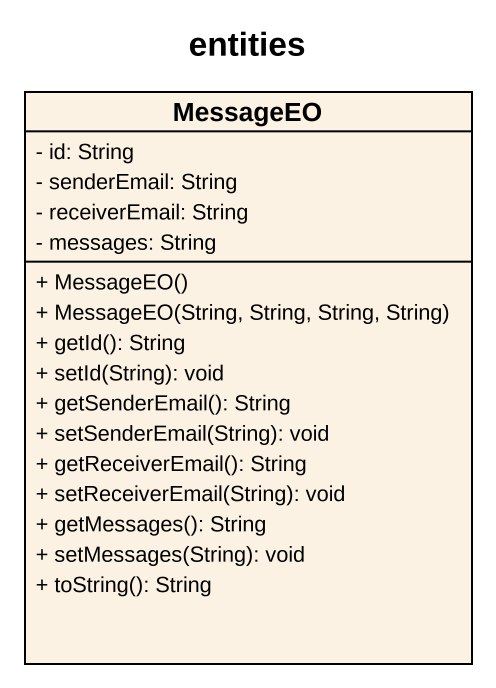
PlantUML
@startuml
title entities
hide circle
hide empty members
skinparam classAttributeIconSize 0
class MessageEO {
  - id: String
  - senderEmail: String
  - receiverEmail: String
  - messages: String
  + MessageEO()
  + MessageEO(String, String, String, String)
  + getId(): String
  + setId(String): void
  + getSenderEmail(): String
  + setSenderEmail(String): void
  + getReceiverEmail(): String
  + setReceiverEmail(String): void
  + getMessages(): String
  + setMessages(String): void
  + toString(): String
}
@enduml
